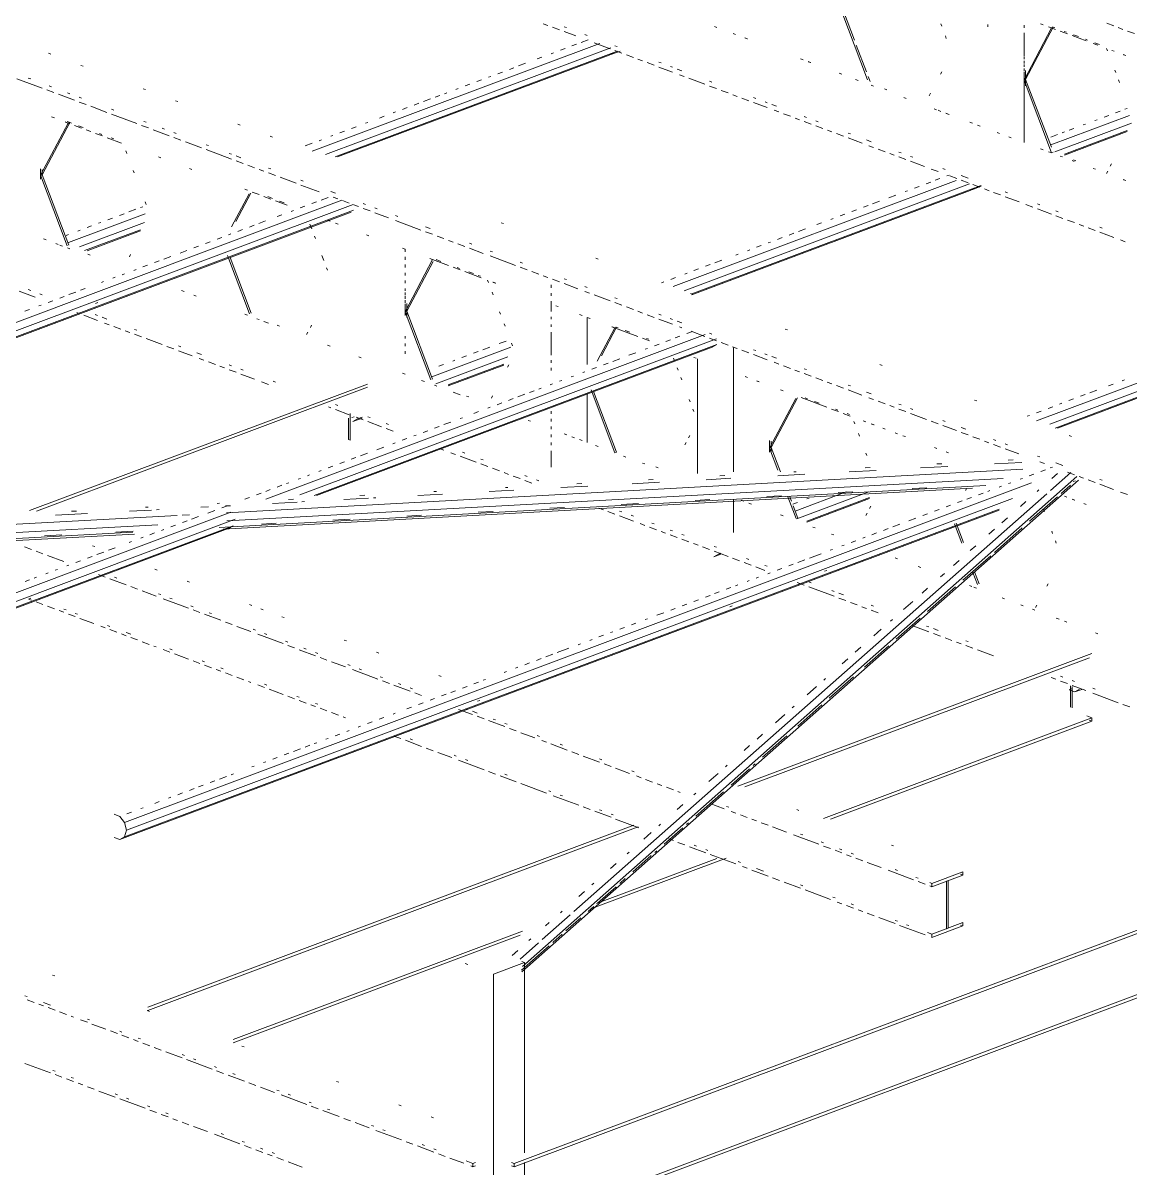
# Paper-space layout '03 3D Building and Roof' of a CAD drawing. Header units: millimetres. Extents: x 5 to 415, y 5 to 292.
# Drawn here: x 82.83 to 112.64, y 53.92 to 84.76 of the extents above; entities that cross this region are included whole.
import ezdxf

# ---------------------------------------------------------------- set-up
doc = ezdxf.new("R2010")
doc.units = ezdxf.units.MM
doc.layers.add('EXISTING', color=7, linetype='Continuous')
picture_1 = doc.add_image_def('image2.png', size_in_pixel=(1777, 905))

# ---------------------------------------------------------------- blocks, each defined once
blk = doc.blocks.new('SHEET_03')
at = {"layer": 'EXISTING', "color": 250, "lineweight": 9}
for p, q in [((96.061, 54.039), (211.603, 97.322)), ((96.061, 53.952), (211.603, 97.235)), ((96.061, 52.306), (211.603, 95.589)), ((96.061, 52.218), (211.603, 95.501)), ((105.571, 83.229), (104.88, 85.059)), ((104.925, 85.076), (105.221, 84.292)), ((96.969, 84.689), (96.844, 84.736)), ((97.279, 84.573), (97.093, 84.643)), ((97.404, 84.657), (97.466, 84.634)), ((97.715, 84.41), (97.404, 84.526)), ((101.517, 84.636), (101.455, 84.659)), ((107.546, 84.734), (107.571, 84.669)), ((108.815, 84.719), (108.815, 84.65)), ((109.787, 84.63), (109.787, 84.698)), ((109.787, 84.694), (109.787, 84.624)), ((109.787, 83.221), (110.528, 84.627)), ((110.572, 84.644), (109.831, 83.238)), ((110.305, 84.71), (110.231, 84.738)), ((110.45, 84.656), (110.639, 84.585)), ((110.572, 84.644), (110.528, 84.627)), ((110.621, 84.626), (110.558, 84.649)), ((110.765, 84.538), (110.954, 84.468)), ((110.935, 84.508), (110.872, 84.531)), ((112.202, 84.679), (112.016, 84.748)), ((112.451, 84.585), (112.326, 84.632)), ((112.762, 84.469), (112.575, 84.539)), ((90.618, 81.304), (98.366, 84.207)), ((97.866, 84.232), (98.053, 84.302)), ((97.963, 84.448), (98.026, 84.424)), ((98.647, 84.06), (98.212, 84.223)), ((102.021, 84.447), (101.958, 84.471)), ((102.269, 84.354), (102.343, 84.326)), ((102.335, 84.329), (102.272, 84.353)), ((107.67, 84.407), (107.695, 84.342)), ((109.787, 83.874), (109.787, 84.492)), ((109.787, 84.484), (109.787, 84.414)), ((109.787, 84.273), (109.787, 84.203)), ((111.08, 84.42), (111.457, 84.279)), ((111.25, 84.39), (111.124, 84.437)), ((111.501, 84.296), (111.439, 84.319)), ((111.646, 84.208), (111.772, 84.161)), ((111.816, 84.178), (111.69, 84.225)), ((83.584, 83.919), (83.522, 83.942)), ((98.663, 84.09), (90.978, 81.211)), ((91.243, 81.153), (98.74, 83.962)), ((97.053, 83.928), (97.116, 83.951)), ((97.303, 84.021), (97.428, 84.068)), ((97.616, 84.139), (97.741, 84.185)), ((98.74, 83.962), (98.615, 83.89)), ((98.66, 83.906), (98.91, 84)), ((98.66, 83.906), (98.785, 83.978)), ((98.772, 84.145), (98.834, 84.122)), ((98.958, 83.944), (98.772, 84.014)), ((98.785, 83.978), (98.847, 84.002)), ((99.269, 83.827), (99.083, 83.897)), ((105.27, 84.161), (105.542, 83.442)), ((109.787, 84.063), (109.787, 83.993)), ((112.009, 84.072), (112.034, 84.007)), ((112.149, 84.02), (112.212, 83.996)), ((112.527, 83.878), (112.453, 83.906)), ((112.464, 83.902), (112.526, 83.878)), ((84.455, 83.593), (84.393, 83.616)), ((91.305, 81.151), (98.615, 83.89)), ((96.179, 83.6), (96.366, 83.67)), ((96.679, 83.787), (96.803, 83.834)), ((99.518, 83.734), (99.393, 83.781)), ((99.829, 83.618), (99.642, 83.688)), ((99.953, 83.702), (100.015, 83.679)), ((100.264, 83.586), (100.326, 83.563)), ((103.769, 83.792), (103.839, 83.766)), ((104.034, 83.693), (103.971, 83.717)), ((103.977, 83.714), (104.047, 83.688)), ((109.787, 83.853), (109.787, 83.782)), ((109.787, 83.668), (109.787, 83.737)), ((109.787, 83.642), (109.787, 83.572)), ((95.366, 83.296), (95.429, 83.319)), ((95.616, 83.39), (95.741, 83.436)), ((95.929, 83.507), (96.054, 83.553)), ((100.326, 83.431), (99.953, 83.571)), ((100.451, 83.516), (100.575, 83.469)), ((100.637, 83.315), (100.513, 83.362)), ((104.811, 83.402), (104.88, 83.376)), ((105.591, 83.311), (105.641, 83.181)), ((107.573, 83.438), (107.54, 83.374)), ((109.787, 83.462), (109.787, 83.53)), ((109.787, 83.432), (109.787, 83.221)), ((109.787, 82.706), (109.787, 83.324)), ((109.831, 83.478), (109.831, 83.066)), ((109.831, 83.238), (109.831, 83.448)), ((112.231, 83.484), (112.256, 83.419)), ((83.35, 83.001), (82.666, 83.257)), ((82.977, 83.272), (83.04, 83.249)), ((83.537, 83.062), (83.599, 83.039)), ((86.134, 82.964), (86.071, 82.987)), ((94.492, 82.968), (94.554, 82.992)), ((94.742, 83.062), (94.867, 83.109)), ((95.054, 83.179), (95.179, 83.226)), ((101.197, 83.105), (100.761, 83.268)), ((101.321, 83.19), (101.383, 83.167)), ((101.508, 82.989), (101.321, 83.059)), ((105.25, 83.237), (105.325, 83.21)), ((105.732, 83.057), (105.669, 83.08)), ((106.028, 82.979), (106.091, 82.956)), ((109.787, 83.221), (109.831, 83.238)), ((109.787, 83.221), (109.787, 83.151)), ((110.528, 81.26), (109.787, 83.221)), ((109.787, 83.011), (109.787, 81.538)), ((109.831, 83.098), (109.831, 83.238)), ((109.831, 83.238), (110.523, 81.408)), ((112.33, 83.223), (112.355, 83.157)), ((83.661, 82.885), (83.475, 82.955)), ((84.221, 82.675), (83.786, 82.838)), ((84.034, 82.876), (84.097, 82.853)), ((84.345, 82.76), (84.407, 82.736)), ((87.004, 82.638), (86.942, 82.661)), ((93.617, 82.64), (93.804, 82.711)), ((93.929, 82.758), (94.054, 82.804)), ((94.179, 82.851), (94.242, 82.875)), ((101.818, 82.872), (101.632, 82.942)), ((102.067, 82.779), (101.943, 82.826)), ((102.378, 82.663), (102.191, 82.733)), ((102.502, 82.747), (102.565, 82.724)), ((106.613, 82.727), (106.55, 82.75)), ((107.27, 82.863), (107.237, 82.799)), ((84.532, 82.559), (84.345, 82.628)), ((85.091, 82.349), (84.656, 82.512)), ((85.216, 82.433), (85.278, 82.41)), ((92.805, 82.336), (92.867, 82.36)), ((93.055, 82.43), (93.179, 82.477)), ((93.367, 82.547), (93.492, 82.594)), ((102.875, 82.476), (102.502, 82.616)), ((102.813, 82.631), (102.875, 82.608)), ((103, 82.561), (103.124, 82.514)), ((103.186, 82.36), (103.062, 82.407)), ((107.431, 82.42), (107.368, 82.444)), ((107.472, 82.405), (107.546, 82.377)), ((109.787, 82.5), (109.787, 82.569)), ((109.787, 82.294), (109.787, 82.362)), ((112.255, 82.339), (112.38, 82.386)), ((112.505, 82.433), (112.567, 82.456)), ((83.308, 80.655), (84.049, 82.061)), ((84.094, 82.077), (83.353, 80.671)), ((83.679, 82.199), (83.605, 82.227)), ((83.972, 82.09), (84.098, 82.042)), ((84.049, 82.061), (83.975, 82.088)), ((84.019, 82.105), (84.094, 82.077)), ((84.094, 82.077), (84.049, 82.061)), ((84.142, 82.059), (84.079, 82.083)), ((85.9, 82.046), (85.216, 82.302)), ((86.086, 82.107), (86.148, 82.084)), ((92.055, 82.055), (92.117, 82.079)), ((92.43, 82.196), (92.555, 82.243)), ((103.497, 82.244), (103.311, 82.313)), ((103.746, 82.15), (103.622, 82.197)), ((103.87, 82.235), (103.932, 82.212)), ((104.057, 82.034), (103.87, 82.104)), ((104.181, 82.118), (104.243, 82.095)), ((107.745, 82.303), (107.683, 82.326)), ((107.695, 82.322), (107.769, 82.294)), ((108.329, 82.084), (108.398, 82.058)), ((109.787, 82.088), (109.787, 82.156)), ((110.505, 81.471), (112.63, 82.267)), ((112.678, 82.056), (110.616, 81.284)), ((111.693, 82.129), (111.755, 82.152)), ((111.943, 82.222), (112.068, 82.269)), ((84.224, 81.995), (84.412, 81.925)), ((84.457, 81.941), (84.331, 81.988)), ((84.538, 81.878), (84.664, 81.83)), ((84.79, 81.783), (84.978, 81.713)), ((84.96, 81.753), (84.897, 81.776)), ((86.211, 81.93), (86.024, 82)), ((86.77, 81.72), (86.335, 81.883)), ((86.584, 81.921), (86.646, 81.898)), ((86.895, 81.805), (86.957, 81.781)), ((88.683, 82.009), (88.621, 82.032)), ((91.367, 81.798), (91.492, 81.845)), ((91.68, 81.915), (91.805, 81.962)), ((104.368, 81.917), (104.181, 81.987)), ((104.616, 81.824), (104.492, 81.871)), ((104.927, 81.708), (104.741, 81.778)), ((105.052, 81.792), (105.114, 81.769)), ((108.537, 82.006), (108.607, 81.98)), ((109.129, 81.784), (109.066, 81.808)), ((109.787, 81.538), (109.787, 81.95)), ((110.505, 81.684), (110.693, 81.754)), ((110.818, 81.801), (110.88, 81.824)), ((110.88, 81.226), (112.567, 81.858)), ((110.88, 81.201), (112.567, 81.833)), ((111.005, 81.871), (111.13, 81.918)), ((111.38, 82.012), (111.443, 82.035)), ((85.104, 81.665), (85.482, 81.524)), ((85.275, 81.635), (85.212, 81.659)), ((87.081, 81.604), (86.895, 81.673)), ((87.641, 81.394), (87.205, 81.557)), ((87.765, 81.478), (87.827, 81.455)), ((89.553, 81.683), (89.491, 81.706)), ((90.43, 81.447), (90.618, 81.517)), ((90.805, 81.587), (90.868, 81.611)), ((91.118, 81.704), (91.18, 81.728)), ((105.425, 81.521), (105.052, 81.661)), ((105.549, 81.606), (105.673, 81.559)), ((105.736, 81.405), (105.611, 81.452)), ((109.444, 81.666), (109.381, 81.69)), ((85.604, 81.31), (85.629, 81.244)), ((86.549, 81.124), (86.479, 81.15)), ((88.449, 81.091), (87.765, 81.347)), ((88.387, 81.246), (88.449, 81.222)), ((88.573, 81.176), (88.698, 81.129)), ((106.047, 81.289), (105.86, 81.358)), ((106.295, 81.195), (106.171, 81.242)), ((106.42, 81.28), (106.482, 81.257)), ((106.606, 81.079), (106.42, 81.149)), ((106.73, 81.163), (106.793, 81.14)), ((110.231, 81.371), (110.305, 81.344)), ((110.513, 81.266), (110.45, 81.289)), ((110.572, 81.277), (110.528, 81.26)), ((110.828, 81.148), (110.765, 81.171)), ((83.308, 80.552), (83.308, 80.827)), ((83.353, 80.671), (83.353, 80.812)), ((87.382, 80.812), (87.313, 80.838)), ((88.76, 80.975), (88.573, 81.045)), ((89.071, 80.858), (88.884, 80.928)), ((89.32, 80.765), (89.195, 80.812)), ((89.444, 80.85), (89.506, 80.826)), ((107.104, 80.893), (106.73, 81.032)), ((107.477, 80.753), (107.29, 80.823)), ((107.601, 80.837), (107.663, 80.814)), ((111.142, 81.03), (111.08, 81.054)), ((111.124, 81.07), (111.187, 81.047)), ((111.709, 80.818), (111.646, 80.842)), ((112.144, 80.961), (112.11, 80.897)), ((83.308, 80.795), (83.308, 80.655)), ((83.308, 80.655), (83.353, 80.671)), ((83.308, 80.655), (83.308, 80.585)), ((84.024, 78.759), (83.308, 80.655)), ((83.353, 80.774), (83.353, 80.637)), ((83.353, 80.671), (84.069, 78.776)), ((85.802, 80.787), (85.827, 80.721)), ((89.63, 80.649), (89.444, 80.718)), ((90.19, 80.439), (89.755, 80.602)), ((90.314, 80.524), (90.377, 80.5)), ((100.339, 77.663), (107.962, 80.518)), ((107.399, 80.52), (107.524, 80.567)), ((107.712, 80.637), (107.774, 80.661)), ((107.974, 80.567), (107.787, 80.636)), ((108.098, 80.651), (108.285, 80.581)), ((108.285, 80.45), (108.098, 80.52)), ((112.043, 80.769), (112.009, 80.706)), ((112.453, 80.539), (112.527, 80.511)), ((112.526, 80.512), (112.464, 80.535)), ((88.882, 80.25), (88.808, 80.278)), ((89.005, 80.204), (89.193, 80.134)), ((90.812, 80.206), (90.314, 80.392)), ((91.123, 80.221), (91.247, 80.174)), ((108.322, 80.425), (100.637, 77.546)), ((100.839, 77.465), (108.462, 80.32)), ((100.839, 77.439), (108.337, 80.248)), ((106.587, 80.216), (106.65, 80.239)), ((106.837, 80.31), (106.962, 80.356)), ((107.149, 80.427), (107.274, 80.473)), ((108.462, 80.32), (108.337, 80.248)), ((108.381, 80.265), (108.631, 80.358)), ((108.381, 80.265), (108.506, 80.337)), ((108.596, 80.334), (108.409, 80.403)), ((108.506, 80.337), (108.631, 80.384)), ((108.845, 80.24), (108.72, 80.287)), ((109.155, 80.124), (108.969, 80.194)), ((109.28, 80.208), (109.342, 80.185)), ((66.813, 70.763), (91.423, 79.982)), ((86.123, 79.937), (86.148, 79.872)), ((88.451, 79.264), (88.922, 80.159)), ((88.967, 80.175), (88.563, 79.408)), ((89.319, 80.087), (89.508, 80.016)), ((89.552, 80.032), (89.427, 80.08)), ((89.634, 79.969), (89.948, 79.851)), ((89.867, 79.915), (89.741, 79.962)), ((90.613, 79.891), (90.737, 79.938)), ((90.862, 79.985), (91.049, 80.055)), ((91.309, 80.02), (91.185, 80.066)), ((91.62, 79.903), (91.434, 79.973)), ((91.993, 79.895), (92.055, 79.871)), ((105.712, 79.888), (105.9, 79.959)), ((106.15, 80.052), (106.337, 80.122)), ((109.653, 79.938), (109.28, 80.077)), ((91.72, 79.865), (67.421, 70.763)), ((67.872, 70.775), (91.734, 79.714)), ((67.934, 70.772), (91.672, 79.665)), ((84.057, 78.847), (86.119, 79.619)), ((85.432, 79.574), (85.557, 79.621)), ((85.682, 79.668), (85.869, 79.738)), ((85.994, 79.785), (86.056, 79.808)), ((89.678, 79.541), (89.803, 79.588)), ((90.052, 79.681), (90.114, 79.705)), ((90.301, 79.775), (90.426, 79.821)), ((91.869, 79.81), (91.744, 79.857)), ((92.18, 79.694), (91.993, 79.764)), ((92.304, 79.778), (92.366, 79.755)), ((92.677, 79.507), (92.304, 79.647)), ((104.838, 79.561), (104.963, 79.607)), ((105.15, 79.678), (105.275, 79.724)), ((105.462, 79.795), (105.587, 79.842)), ((110.026, 79.798), (109.839, 79.868)), ((110.15, 79.882), (110.212, 79.859)), ((110.523, 79.612), (110.15, 79.751)), ((110.648, 79.696), (110.71, 79.673)), ((86.104, 79.385), (84.355, 78.73)), ((84.557, 79.247), (84.682, 79.293)), ((84.869, 79.364), (84.932, 79.387)), ((85.119, 79.457), (85.244, 79.504)), ((88.93, 79.261), (89.055, 79.308)), ((89.18, 79.355), (89.367, 79.425)), ((90.561, 79.341), (90.61, 79.21)), ((91.104, 79.418), (91.03, 79.446)), ((91.317, 79.338), (91.247, 79.364)), ((92.864, 79.569), (92.926, 79.545)), ((93.548, 79.181), (92.864, 79.437)), ((95.771, 79.353), (95.709, 79.377)), ((104.213, 79.327), (104.338, 79.373)), ((104.588, 79.467), (104.65, 79.49)), ((110.834, 79.495), (110.648, 79.565)), ((111.145, 79.379), (110.959, 79.448)), ((111.394, 79.285), (111.269, 79.332)), ((83.995, 79.036), (84.057, 79.059)), ((84.307, 79.153), (84.369, 79.176)), ((84.494, 78.625), (85.994, 79.187)), ((84.557, 78.623), (85.994, 79.161)), ((88.058, 78.934), (88.183, 78.981)), ((88.37, 79.051), (88.432, 79.075)), ((88.619, 79.145), (88.744, 79.191)), ((90.684, 79.014), (90.709, 78.949)), ((92.15, 79.026), (92.081, 79.052)), ((92.087, 79.05), (92.15, 79.026)), ((93.672, 79.266), (93.796, 79.219)), ((93.858, 79.065), (93.672, 79.135)), ((94.169, 78.948), (93.983, 79.018)), ((103.151, 78.929), (103.276, 78.975)), ((103.463, 79.046), (103.588, 79.093)), ((103.713, 79.139), (103.9, 79.21)), ((111.705, 79.169), (111.518, 79.239)), ((111.829, 79.254), (111.891, 79.23)), ((112.202, 78.983), (111.829, 79.122)), ((83.383, 78.944), (83.457, 78.916)), ((83.783, 78.794), (83.72, 78.817)), ((83.827, 78.777), (83.901, 78.749)), ((84.098, 78.676), (84.035, 78.699)), ((87.435, 78.701), (87.56, 78.748)), ((87.747, 78.818), (87.871, 78.864)), ((93.122, 78.662), (93.053, 78.688)), ((93.122, 78.593), (93.122, 78.662)), ((93.122, 78.662), (93.122, 78.592)), ((94.418, 78.855), (94.294, 78.902)), ((94.729, 78.739), (94.542, 78.809)), ((94.853, 78.823), (94.916, 78.8)), ((95.226, 78.552), (94.853, 78.692)), ((102.588, 78.718), (102.713, 78.765)), ((102.901, 78.835), (102.963, 78.858)), ((112.513, 78.866), (112.389, 78.913)), ((84.583, 78.527), (84.645, 78.504)), ((85.732, 78.522), (85.699, 78.459)), ((86.376, 78.304), (86.501, 78.351)), ((86.625, 78.398), (86.812, 78.468)), ((87.061, 78.561), (87.248, 78.631)), ((88.931, 76.921), (88.339, 78.49)), ((88.408, 78.441), (88.976, 76.938)), ((90.882, 78.491), (90.931, 78.36)), ((93.122, 78.387), (93.122, 78.456)), ((93.122, 78.451), (93.122, 78.381)), ((93.122, 76.978), (93.863, 78.384)), ((93.786, 78.413), (94.289, 78.225)), ((93.863, 78.384), (93.789, 78.412)), ((94.082, 78.336), (93.956, 78.383)), ((95.413, 78.614), (95.475, 78.59)), ((96.097, 78.226), (95.413, 78.482)), ((98.32, 78.398), (98.258, 78.422)), ((101.464, 78.297), (101.651, 78.367)), ((102.026, 78.507), (102.088, 78.531)), ((102.338, 78.624), (102.401, 78.648)), ((85.815, 78.094), (85.878, 78.118)), ((86.064, 78.188), (86.189, 78.234)), ((91.005, 78.164), (91.03, 78.099)), ((93.122, 78.181), (93.122, 78.25)), ((93.122, 78.241), (93.122, 78.171)), ((93.874, 78.337), (93.167, 76.995)), ((94.415, 78.178), (94.603, 78.107)), ((94.585, 78.147), (94.522, 78.171)), ((94.729, 78.06), (95.17, 77.895)), ((94.962, 78.006), (94.837, 78.053)), ((96.221, 78.311), (96.283, 78.287)), ((96.408, 78.11), (96.221, 78.18)), ((96.719, 77.993), (96.532, 78.063)), ((100.901, 78.086), (101.026, 78.133)), ((101.214, 78.203), (101.339, 78.25)), ((84.943, 77.768), (85.005, 77.791)), ((85.254, 77.884), (85.317, 77.908)), ((85.504, 77.978), (85.566, 78.001)), ((93.122, 78.031), (93.122, 77.96)), ((93.122, 77.82), (93.122, 77.75)), ((95.151, 77.935), (95.088, 77.959)), ((95.344, 77.83), (95.369, 77.764)), ((95.484, 77.777), (95.547, 77.753)), ((95.566, 77.746), (95.492, 77.774)), ((96.967, 77.9), (96.843, 77.947)), ((97.278, 77.784), (97.092, 77.854)), ((97.403, 77.868), (97.465, 77.845)), ((97.776, 77.597), (97.403, 77.737)), ((100.026, 77.758), (100.089, 77.782)), ((100.276, 77.852), (100.401, 77.899)), ((100.651, 77.992), (100.714, 78.016)), ((83.164, 77.375), (82.729, 77.538)), ((82.977, 77.576), (83.04, 77.553)), ((83.288, 77.46), (83.35, 77.436)), ((84.071, 77.441), (84.258, 77.511)), ((84.382, 77.557), (84.507, 77.604)), ((87.104, 77.549), (87.174, 77.523)), ((87.495, 77.403), (87.432, 77.427)), ((93.122, 77.61), (93.122, 77.54)), ((93.122, 77.425), (93.122, 77.494)), ((95.468, 77.503), (95.492, 77.437)), ((97.057, 77.701), (97.057, 77.628)), ((97.057, 77.481), (97.057, 77.408)), ((97.962, 77.659), (98.024, 77.635)), ((98.087, 77.481), (97.962, 77.527)), ((98.646, 77.271), (98.211, 77.434)), ((100.87, 77.443), (100.808, 77.467)), ((83.261, 77.137), (83.323, 77.161)), ((83.51, 77.231), (83.635, 77.277)), ((83.821, 77.347), (83.946, 77.394)), ((84.788, 77.202), (84.851, 77.225)), ((93.122, 77.399), (93.122, 77.329)), ((93.122, 77.219), (93.122, 77.288)), ((93.122, 77.189), (93.122, 76.978)), ((93.167, 76.995), (93.167, 77.206)), ((93.167, 77.167), (93.167, 76.823)), ((97.057, 77.261), (97.057, 77.188)), ((97.057, 77.188), (97.057, 76.982)), ((97.183, 77.141), (97.246, 77.117)), ((98.771, 77.356), (98.833, 77.332)), ((98.957, 77.155), (98.771, 77.225)), ((99.268, 77.038), (99.081, 77.108)), ((82.887, 76.997), (83.012, 77.044)), ((84.345, 76.932), (84.283, 76.956)), ((84.843, 76.746), (84.47, 76.886)), ((84.781, 76.901), (84.843, 76.877)), ((84.967, 76.831), (85.091, 76.784)), ((88.808, 76.911), (88.882, 76.884)), ((93.122, 76.875), (93.122, 77.082)), ((93.122, 76.978), (93.167, 76.995)), ((93.122, 76.978), (93.122, 76.908)), ((93.813, 75.148), (93.122, 76.978)), ((93.167, 76.855), (93.167, 76.995)), ((93.167, 76.995), (93.858, 75.165)), ((95.665, 76.98), (95.69, 76.914)), ((97.057, 76.844), (97.057, 76.776)), ((97.89, 76.876), (97.821, 76.902)), ((98.029, 75.587), (98.029, 76.824)), ((98.029, 76.824), (98.029, 75.561)), ((98.103, 76.796), (98.029, 76.824)), ((99.517, 76.945), (99.392, 76.992)), ((99.828, 76.829), (99.641, 76.899)), ((99.952, 76.913), (100.014, 76.89)), ((110.122, 74.044), (117.745, 76.9)), ((85.154, 76.63), (85.029, 76.676)), ((85.464, 76.513), (85.278, 76.583)), ((85.838, 76.505), (85.9, 76.481)), ((89.193, 76.767), (89.13, 76.79)), ((89.445, 76.673), (89.319, 76.72)), ((89.678, 76.619), (89.741, 76.595)), ((90.606, 76.62), (90.572, 76.557)), ((95.789, 76.653), (95.813, 76.588)), ((97.057, 76.638), (97.057, 76.57)), ((98.298, 75.652), (98.77, 76.546)), ((98.814, 76.563), (98.41, 75.796)), ((98.693, 76.575), (99.385, 76.316)), ((98.77, 76.546), (98.696, 76.574)), ((98.814, 76.563), (98.77, 76.546)), ((98.863, 76.545), (98.8, 76.568)), ((100.325, 76.642), (99.952, 76.782)), ((100.263, 76.797), (100.325, 76.773)), ((100.449, 76.727), (100.574, 76.68)), ((100.574, 76.549), (100.512, 76.572)), ((103.419, 76.488), (103.357, 76.512)), ((118.043, 76.783), (110.483, 73.951)), ((110.622, 73.846), (118.183, 76.679)), ((110.685, 73.844), (118.058, 76.606)), ((85.713, 76.42), (85.589, 76.467)), ((86.024, 76.304), (85.838, 76.373)), ((86.584, 76.094), (86.148, 76.257)), ((89.369, 71.929), (101.206, 76.364)), ((101.503, 76.247), (90.289, 72.046)), ((90.505, 76.429), (90.471, 76.365)), ((93.122, 76.257), (93.122, 76.326)), ((95.653, 76.12), (95.84, 76.19)), ((97.057, 76.432), (97.057, 75.814)), ((99.177, 76.427), (99.052, 76.474)), ((99.51, 76.269), (99.699, 76.198)), ((99.681, 76.238), (99.618, 76.262)), ((100.147, 76.18), (100.271, 76.226)), ((100.396, 76.273), (100.521, 76.32)), ((100.708, 76.39), (100.832, 76.437)), ((101.195, 76.316), (100.822, 76.456)), ((101.32, 76.401), (101.382, 76.377)), ((101.506, 76.2), (101.32, 76.27)), ((86.895, 75.978), (86.708, 76.047)), ((87.019, 76.062), (87.081, 76.039)), ((87.392, 75.791), (87.019, 75.931)), ((87.516, 75.876), (87.641, 75.829)), ((90.677, 72.034), (101.518, 76.095)), ((90.739, 72.032), (101.393, 76.023)), ((91.03, 76.079), (91.104, 76.051)), ((93.122, 76.051), (93.122, 76.12)), ((93.122, 75.845), (93.122, 75.914)), ((93.841, 75.228), (95.965, 76.024)), ((94.965, 75.862), (95.09, 75.909)), ((95.215, 75.956), (95.403, 76.026)), ((95.986, 76.13), (96.011, 76.065)), ((99.15, 75.806), (99.337, 75.876)), ((99.586, 75.97), (99.648, 75.993)), ((99.835, 76.063), (99.96, 76.11)), ((101.518, 76.095), (101.393, 76.023)), ((101.817, 76.083), (101.631, 76.153)), ((102.066, 75.99), (101.942, 76.037)), ((101.964, 76.009), (101.964, 75.35)), ((102.377, 75.874), (102.19, 75.944)), ((102.501, 75.958), (102.563, 75.935)), ((87.703, 75.675), (87.579, 75.721)), ((88.014, 75.558), (87.827, 75.628)), ((91.872, 75.763), (91.942, 75.737)), ((95.888, 75.767), (93.951, 75.041)), ((94.278, 75.007), (95.778, 75.569)), ((94.403, 75.652), (94.465, 75.675)), ((94.653, 75.745), (94.778, 75.792)), ((97.057, 75.676), (97.057, 75.608)), ((98.465, 75.55), (98.589, 75.596)), ((98.714, 75.643), (98.901, 75.713)), ((100.35, 75.73), (100.374, 75.665)), ((100.894, 75.75), (100.957, 75.727)), ((100.992, 75.714), (100.992, 72.622)), ((100.992, 74.031), (100.992, 75.714)), ((102.874, 75.687), (102.501, 75.827)), ((102.812, 75.842), (102.874, 75.818)), ((102.999, 75.772), (103.123, 75.725)), ((103.185, 75.571), (103.061, 75.618)), ((88.262, 75.465), (88.138, 75.512)), ((88.387, 75.55), (88.449, 75.526)), ((88.573, 75.349), (88.387, 75.419)), ((88.698, 75.433), (88.76, 75.41)), ((89.071, 75.162), (88.698, 75.302)), ((93.053, 75.321), (93.122, 75.295)), ((94.028, 75.511), (94.153, 75.558)), ((94.278, 74.982), (95.778, 75.543)), ((95.916, 75.549), (95.883, 75.485)), ((97.057, 75.47), (97.057, 75.401)), ((97.904, 75.34), (97.966, 75.363)), ((98.153, 75.433), (98.278, 75.48)), ((100.449, 75.468), (100.473, 75.403)), ((101.964, 75.35), (101.964, 72.67)), ((103.496, 75.454), (103.31, 75.524)), ((103.745, 75.361), (103.62, 75.408)), ((103.869, 75.446), (103.931, 75.423)), ((104.056, 75.245), (103.869, 75.315)), ((105.968, 75.533), (105.906, 75.557)), ((83.013, 71.625), (92.11, 75.033)), ((89.444, 75.023), (89.257, 75.092)), ((89.568, 75.107), (89.63, 75.084)), ((93.567, 75.129), (93.641, 75.101)), ((93.974, 74.976), (93.911, 74.999)), ((97.032, 75.013), (97.094, 75.036)), ((97.281, 75.106), (97.343, 75.13)), ((97.592, 75.223), (97.655, 75.246)), ((100.547, 75.207), (100.572, 75.142)), ((102.278, 75.232), (102.341, 75.208)), ((102.658, 75.09), (102.589, 75.116)), ((102.593, 75.114), (102.656, 75.091)), ((104.367, 75.128), (104.18, 75.198)), ((104.615, 75.035), (104.491, 75.082)), ((104.926, 74.919), (104.74, 74.989)), ((105.05, 75.003), (105.113, 74.98)), ((112.059, 74.983), (112.184, 75.03)), ((112.434, 75.123), (112.497, 75.147)), ((83.2, 71.608), (92.11, 74.946)), ((94.603, 74.74), (94.415, 74.811)), ((94.774, 74.71), (94.837, 74.686)), ((95.479, 74.718), (95.445, 74.654)), ((96.159, 74.686), (96.346, 74.756)), ((96.471, 74.803), (96.596, 74.849)), ((96.72, 74.896), (96.782, 74.919)), ((98.029, 73.457), (98.029, 74.762)), ((98.029, 74.72), (98.029, 73.457)), ((98.77, 73.18), (98.128, 74.879)), ((98.197, 74.83), (98.814, 73.196)), ((102.936, 73.302), (103.643, 74.644)), ((103.687, 74.661), (102.98, 73.319)), ((103.306, 74.847), (103.232, 74.875)), ((103.788, 74.666), (104.48, 74.407)), ((103.958, 74.636), (103.895, 74.659)), ((105.424, 74.732), (105.05, 74.872)), ((105.548, 74.817), (105.672, 74.77)), ((105.734, 74.616), (105.61, 74.663)), ((111.31, 74.702), (111.435, 74.749)), ((111.56, 74.796), (111.747, 74.866)), ((91.123, 74.394), (91.06, 74.417)), ((91.247, 74.478), (91.309, 74.455)), ((91.62, 74.207), (91.247, 74.347)), ((95.349, 74.383), (95.412, 74.406)), ((95.599, 74.476), (95.723, 74.523)), ((95.91, 74.593), (96.035, 74.639)), ((100.769, 74.619), (100.794, 74.553)), ((100.868, 74.357), (100.893, 74.292)), ((104.273, 74.518), (104.147, 74.565)), ((104.606, 74.36), (104.795, 74.289)), ((104.776, 74.329), (104.713, 74.353)), ((106.045, 74.499), (105.859, 74.569)), ((106.294, 74.406), (106.17, 74.453)), ((106.418, 74.491), (106.481, 74.468)), ((106.605, 74.29), (106.418, 74.36)), ((106.729, 74.374), (106.791, 74.351)), ((108.518, 74.578), (108.455, 74.602)), ((110.435, 74.374), (110.56, 74.421)), ((110.747, 74.491), (110.81, 74.515)), ((110.997, 74.585), (111.122, 74.632)), ((91.595, 73.539), (91.595, 74.112)), ((91.639, 74.239), (91.639, 73.523)), ((91.687, 74.127), (91.749, 74.15)), ((91.716, 74.022), (91.966, 74.115)), ((91.716, 74.022), (91.841, 74.094)), ((91.993, 74.068), (91.807, 74.137)), ((91.841, 74.094), (91.966, 74.141)), ((92.118, 74.152), (92.18, 74.129)), ((94.602, 74.103), (94.664, 74.126)), ((94.976, 74.243), (95.1, 74.289)), ((96.432, 74.055), (96.501, 74.029)), ((97.057, 74.302), (97.057, 74.233)), ((97.057, 74.096), (97.057, 74.027)), ((100.992, 72.628), (100.992, 74.031)), ((104.92, 74.242), (105.109, 74.171)), ((105.091, 74.212), (105.028, 74.235)), ((105.528, 74.014), (105.454, 74.042)), ((107.165, 74.08), (106.729, 74.243)), ((107.475, 73.964), (107.289, 74.034)), ((107.6, 74.048), (107.662, 74.025)), ((109.873, 74.164), (109.935, 74.187)), ((110.122, 74.257), (110.247, 74.304)), ((92.491, 73.881), (92.118, 74.021)), ((92.615, 73.966), (92.677, 73.942)), ((92.801, 73.765), (92.615, 73.835)), ((93.605, 73.729), (93.73, 73.776)), ((93.916, 73.846), (94.041, 73.893)), ((94.166, 73.939), (94.353, 74.009)), ((97.057, 73.89), (97.057, 73.821)), ((105.207, 74.022), (105.232, 73.957)), ((105.675, 73.959), (105.738, 73.936)), ((105.75, 73.931), (105.676, 73.959)), ((105.99, 73.842), (106.053, 73.818)), ((106.385, 73.694), (106.315, 73.72)), ((107.973, 73.777), (107.6, 73.917)), ((108.097, 73.862), (108.222, 73.815)), ((108.284, 73.661), (108.097, 73.731)), ((91.639, 73.523), (91.595, 73.539)), ((92.795, 73.426), (92.857, 73.449)), ((93.044, 73.519), (93.169, 73.566)), ((93.356, 73.636), (93.418, 73.659)), ((97.057, 73.675), (97.057, 73.601)), ((97.057, 73.455), (97.057, 73.382)), ((97.404, 73.691), (97.474, 73.665)), ((97.612, 73.613), (97.682, 73.587)), ((97.821, 73.535), (97.89, 73.509)), ((100.689, 73.455), (100.655, 73.391)), ((100.79, 73.647), (100.756, 73.583)), ((102.936, 73.513), (102.936, 73.302)), ((102.936, 73.199), (102.936, 73.474)), ((102.98, 73.491), (102.98, 73.216)), ((102.98, 73.319), (102.98, 73.459)), ((105.331, 73.696), (105.355, 73.63)), ((106.593, 73.616), (106.523, 73.642)), ((108.595, 73.544), (108.408, 73.614)), ((108.843, 73.451), (108.719, 73.498)), ((108.968, 73.536), (109.03, 73.513)), ((109.279, 73.419), (109.341, 73.396)), ((111.067, 73.623), (111.005, 73.647)), ((91.923, 73.099), (92.11, 73.169)), ((92.359, 73.262), (92.546, 73.332)), ((94.169, 73.252), (94.045, 73.299)), ((94.48, 73.136), (94.356, 73.182)), ((94.667, 73.197), (94.729, 73.174)), ((97.057, 73.235), (97.057, 72.795)), ((98.251, 73.374), (98.325, 73.346)), ((98.814, 73.196), (98.77, 73.18)), ((102.936, 73.302), (102.98, 73.319)), ((102.936, 73.302), (102.936, 73.232)), ((103.158, 72.714), (102.936, 73.302)), ((102.98, 73.249), (102.98, 73.319)), ((102.98, 73.319), (103.227, 72.665)), ((105.528, 73.173), (105.553, 73.107)), ((107.374, 73.323), (107.437, 73.3)), ((107.688, 73.205), (107.751, 73.182)), ((109.154, 73.335), (108.968, 73.405)), ((109.652, 73.149), (109.279, 73.288)), ((91.05, 72.772), (91.175, 72.819)), ((91.362, 72.889), (91.487, 72.936)), ((91.673, 73.006), (91.798, 73.052)), ((95.04, 72.926), (94.605, 73.089)), ((95.164, 73.011), (95.226, 72.987)), ((95.351, 72.81), (95.164, 72.88)), ((99.07, 73.067), (99.007, 73.091)), ((99.573, 72.879), (99.51, 72.902)), ((99.869, 72.801), (99.932, 72.777)), ((107.004, 72.772), (107.734, 72.812)), ((107.437, 72.879), (107.57, 72.886)), ((108.995, 72.881), (109.725, 72.921)), ((109.362, 72.984), (109.495, 72.991)), ((110.149, 73.093), (110.211, 73.07)), ((110.336, 72.892), (110.211, 72.939)), ((110.491, 72.772), (110.553, 72.795)), ((110.646, 72.907), (110.833, 72.837)), ((88.314, 71.564), (109.751, 72.736)), ((109.23, 72.49), (88.324, 71.347)), ((90.24, 72.469), (90.303, 72.492)), ((90.49, 72.562), (90.552, 72.586)), ((90.801, 72.679), (90.864, 72.702)), ((95.662, 72.693), (95.475, 72.763)), ((95.91, 72.6), (95.786, 72.647)), ((96.221, 72.484), (96.035, 72.554)), ((111.212, 72.538), (96.28, 59.342)), ((96.346, 72.568), (96.408, 72.545)), ((101.23, 72.456), (101.894, 72.493)), ((101.597, 72.559), (101.73, 72.567)), ((103.155, 72.562), (103.885, 72.602)), ((103.588, 72.668), (103.654, 72.672)), ((105.08, 72.667), (105.81, 72.707)), ((105.513, 72.773), (105.645, 72.781)), ((109.681, 72.468), (109.743, 72.492)), ((109.93, 72.562), (110.055, 72.608)), ((110.242, 72.678), (110.366, 72.725)), ((110.501, 72.167), (111.05, 72.652)), ((110.538, 72.488), (110.688, 72.621)), ((111.144, 72.59), (110.957, 72.659)), ((111.393, 72.496), (111.268, 72.543)), ((85.57, 63.223), (109.993, 72.372)), ((88.115, 71.168), (108.755, 72.297)), ((88.222, 71.122), (108.398, 72.225)), ((89.368, 72.142), (89.493, 72.189)), ((89.68, 72.259), (89.804, 72.305)), ((89.929, 72.352), (89.991, 72.375)), ((95.39, 72.137), (96.054, 72.174)), ((95.823, 72.244), (95.889, 72.247)), ((96.268, 59.203), (111.25, 72.444)), ((96.532, 72.367), (96.346, 72.437)), ((96.656, 72.452), (96.719, 72.428)), ((97.314, 72.242), (98.045, 72.282)), ((97.748, 72.349), (97.88, 72.356)), ((99.239, 72.348), (99.969, 72.388)), ((99.672, 72.454), (99.805, 72.461)), ((106.774, 72.219), (107.172, 72.241)), ((108.213, 72.167), (108.247, 72.231)), ((109.12, 72.258), (109.183, 72.281)), ((109.37, 72.351), (109.432, 72.375)), ((110.139, 72.135), (110.189, 72.179)), ((110.788, 72.086), (111.038, 72.306)), ((111.114, 72.407), (111.177, 72.43)), ((111.704, 72.38), (111.517, 72.45)), ((111.828, 72.464), (111.89, 72.441)), ((112.201, 72.194), (111.828, 72.333)), ((109.48, 71.952), (85.617, 63.013)), ((88.807, 71.932), (88.932, 71.979)), ((89.119, 72.049), (89.244, 72.095)), ((89.982, 71.924), (90.115, 71.932)), ((90.346, 71.862), (90.412, 71.865)), ((91.474, 71.923), (92.138, 71.959)), ((91.907, 72.03), (92.04, 72.037)), ((92.271, 71.967), (92.337, 71.97)), ((93.465, 72.032), (94.129, 72.068)), ((93.898, 72.138), (93.965, 72.142)), ((97.666, 60.824), (110.401, 72.079)), ((100.933, 71.9), (101.331, 71.921)), ((101.964, 71.91), (101.964, 71.03)), ((102.172, 71.905), (102.242, 71.879)), ((102.858, 72.005), (103.256, 72.026)), ((103.652, 71.407), (103.43, 71.995)), ((103.474, 72.012), (103.523, 71.881)), ((103.624, 71.61), (104.999, 72.125)), ((105.609, 72.125), (103.672, 71.4)), ((103.937, 71.342), (105.624, 71.974)), ((103.937, 71.94), (103.999, 71.963)), ((103.937, 71.316), (105.624, 71.948)), ((104.782, 72.11), (105.181, 72.132)), ((107.999, 71.838), (108.123, 71.885)), ((108.248, 71.931), (108.373, 71.978)), ((108.56, 72.048), (108.684, 72.095)), ((108.809, 72.141), (108.871, 72.165)), ((109.689, 71.738), (109.839, 71.87)), ((109.939, 71.335), (110.688, 71.997)), ((110.944, 71.986), (110.875, 72.012)), ((111.153, 71.908), (111.083, 71.934)), ((111.086, 71.933), (111.148, 71.909)), ((112.574, 72.054), (112.387, 72.124)), ((75.849, 66.865), (88.434, 71.579)), ((84.142, 71.605), (84.275, 71.612)), ((85.445, 62.766), (109.12, 71.635)), ((85.57, 62.838), (109.121, 71.66)), ((85.7, 71.608), (86.297, 71.64)), ((86.133, 71.714), (86.2, 71.718)), ((86.43, 71.647), (86.497, 71.651)), ((87.625, 71.713), (87.824, 71.724)), ((87.811, 71.559), (87.998, 71.629)), ((88.058, 71.819), (88.124, 71.823)), ((88.184, 71.699), (88.309, 71.745)), ((88.288, 71.749), (88.421, 71.756)), ((89.549, 71.818), (90.213, 71.854)), ((95.093, 71.58), (95.491, 71.602)), ((97.017, 71.685), (97.416, 71.707)), ((98.46, 71.645), (98.335, 71.692)), ((98.771, 71.529), (98.584, 71.599)), ((98.895, 71.613), (98.957, 71.59)), ((98.942, 71.791), (99.407, 71.816)), ((102.38, 71.827), (102.45, 71.801)), ((103.562, 71.8), (103.687, 71.846)), ((103.573, 71.75), (103.696, 71.423)), ((105.663, 71.745), (105.629, 71.681)), ((107.376, 71.605), (107.5, 71.651)), ((107.687, 71.721), (107.812, 71.768)), ((110.312, 71.661), (110.336, 71.596)), ((111.4, 71.815), (111.463, 71.791)), ((66.014, 70.345), (86.987, 71.492)), ((88.544, 71.392), (75.896, 66.654)), ((83.709, 71.499), (84.572, 71.546)), ((87.119, 71.499), (87.318, 71.51)), ((87.125, 71.302), (87.25, 71.349)), ((87.374, 71.395), (87.561, 71.465)), ((89.252, 71.261), (89.651, 71.283)), ((91.177, 71.366), (91.642, 71.392)), ((93.168, 71.475), (93.566, 71.497)), ((99.268, 71.342), (98.895, 71.482)), ((99.206, 71.497), (99.268, 71.473)), ((99.579, 71.226), (99.454, 71.272)), ((99.765, 71.287), (99.828, 71.264)), ((103.232, 71.508), (103.306, 71.48)), ((105.562, 71.553), (105.528, 71.489)), ((106.254, 71.185), (106.441, 71.255)), ((106.69, 71.348), (106.877, 71.418)), ((107.064, 71.488), (107.189, 71.535)), ((108.114, 70.745), (107.917, 71.268)), ((107.961, 71.285), (108.159, 70.762)), ((109.19, 71.297), (109.34, 71.429)), ((66.014, 69.96), (85.792, 71.041)), ((86.465, 71.245), (66.024, 70.128)), ((66.254, 69.921), (85.833, 70.991)), ((75.724, 66.407), (88.434, 71.168)), ((75.849, 66.479), (88.496, 71.217)), ((83.412, 70.942), (83.877, 70.967)), ((85.337, 71.047), (85.801, 71.072)), ((86.253, 70.975), (86.378, 71.022)), ((86.565, 71.092), (86.627, 71.115)), ((86.814, 71.185), (86.938, 71.232)), ((99.89, 71.109), (99.703, 71.179)), ((100.138, 71.016), (100.014, 71.063)), ((100.263, 71.101), (100.325, 71.078)), ((100.449, 70.9), (100.263, 70.97)), ((100.574, 70.984), (100.636, 70.961)), ((104.166, 71.158), (104.103, 71.182)), ((104.669, 70.97), (104.606, 70.993)), ((105.694, 70.974), (105.818, 71.021)), ((106.005, 71.091), (106.13, 71.138)), ((108.84, 70.988), (108.99, 71.12)), ((108.99, 70.497), (109.739, 71.159)), ((110.534, 71.073), (110.558, 71.008)), ((83.06, 70.579), (82.874, 70.649)), ((84.764, 70.653), (84.702, 70.676)), ((85.692, 70.765), (85.755, 70.788)), ((86.004, 70.882), (86.066, 70.905)), ((100.76, 70.783), (100.574, 70.853)), ((101.009, 70.69), (100.885, 70.737)), ((101.32, 70.574), (101.133, 70.644)), ((101.444, 70.658), (101.506, 70.635)), ((104.884, 70.671), (104.946, 70.694)), ((105.133, 70.764), (105.257, 70.811)), ((105.444, 70.881), (105.507, 70.904)), ((108.341, 70.546), (108.491, 70.679)), ((110.633, 70.812), (110.657, 70.746)), ((83.371, 70.463), (83.185, 70.533)), ((83.931, 70.253), (83.495, 70.416)), ((84.571, 70.345), (84.695, 70.392)), ((84.82, 70.438), (85.007, 70.508)), ((85.132, 70.555), (85.318, 70.625)), ((101.437, 70.38), (101.562, 70.452)), ((101.437, 70.38), (101.625, 70.45)), ((101.817, 70.387), (101.444, 70.527)), ((101.562, 70.452), (101.625, 70.476)), ((102.128, 70.271), (101.942, 70.341)), ((102.315, 70.332), (102.377, 70.309)), ((104.011, 70.344), (104.323, 70.461)), ((104.572, 70.554), (104.634, 70.578)), ((106.315, 70.353), (106.385, 70.327)), ((108.141, 69.746), (108.89, 70.408)), ((83.699, 70.018), (83.761, 70.041)), ((84.01, 70.135), (84.072, 70.158)), ((84.259, 70.228), (84.384, 70.275)), ((86.443, 70.024), (86.381, 70.047)), ((102.439, 70.154), (102.252, 70.224)), ((102.812, 70.015), (102.563, 70.108)), ((102.812, 70.146), (102.874, 70.123)), ((103.139, 70.018), (103.264, 70.064)), ((103.451, 70.134), (103.575, 70.181)), ((103.7, 70.228), (103.887, 70.298)), ((106.94, 70.119), (107.01, 70.093)), ((107.891, 70.149), (108.041, 70.282)), ((82.889, 69.715), (83.013, 69.761)), ((83.138, 69.808), (83.2, 69.831)), ((83.449, 69.925), (83.512, 69.948)), ((85.05, 69.834), (84.863, 69.904)), ((85.609, 69.624), (85.174, 69.788)), ((85.299, 69.828), (85.361, 69.805)), ((87.313, 69.698), (87.251, 69.721)), ((102.329, 69.714), (102.391, 69.737)), ((102.578, 69.807), (102.641, 69.831)), ((102.89, 69.924), (102.952, 69.948)), ((104.418, 69.989), (104.48, 70.012)), ((107.542, 69.84), (107.642, 69.929)), ((108.534, 69.634), (108.411, 69.961)), ((108.455, 69.977), (108.578, 69.651)), ((85.92, 69.508), (85.734, 69.578)), ((86.418, 69.322), (86.045, 69.461)), ((101.457, 69.387), (101.582, 69.434)), ((101.768, 69.504), (101.893, 69.551)), ((102.018, 69.597), (102.08, 69.621)), ((103.869, 69.619), (103.683, 69.689)), ((103.993, 69.703), (104.056, 69.68)), ((104.677, 69.316), (103.993, 69.572)), ((104.615, 69.47), (104.677, 69.447)), ((104.802, 69.4), (104.926, 69.354)), ((107.042, 69.399), (107.192, 69.531)), ((107.192, 68.908), (107.941, 69.57)), ((108.38, 69.579), (108.318, 69.603)), ((108.435, 69.559), (108.509, 69.531)), ((110.435, 69.651), (110.401, 69.587)), ((82.983, 69.243), (83.046, 69.266)), ((83.06, 69.21), (82.998, 69.233)), ((83.371, 69.094), (83.185, 69.163)), ((86.48, 69.386), (86.542, 69.362)), ((87.288, 68.996), (86.604, 69.252)), ((86.791, 69.269), (86.853, 69.246)), ((88.992, 69.069), (88.93, 69.092)), ((100.585, 69.061), (100.709, 69.107)), ((100.896, 69.177), (101.021, 69.224)), ((101.208, 69.294), (101.332, 69.341)), ((104.988, 69.199), (104.802, 69.269)), ((105.299, 69.083), (105.113, 69.153)), ((106.543, 68.958), (106.793, 69.178)), ((109.261, 69.249), (109.198, 69.273)), ((83.682, 68.977), (83.495, 69.047)), ((83.931, 68.884), (83.806, 68.931)), ((83.931, 68.971), (83.993, 68.948)), ((84.242, 68.768), (84.055, 68.837)), ((84.242, 68.855), (84.304, 68.832)), ((87.35, 69.06), (87.413, 69.036)), ((87.599, 68.879), (87.413, 68.949)), ((88.159, 68.669), (87.723, 68.833)), ((87.848, 68.873), (87.91, 68.85)), ((89.303, 68.953), (89.241, 68.976)), ((99.899, 68.804), (100.086, 68.874)), ((100.273, 68.944), (100.398, 68.991)), ((101.863, 69.032), (101.925, 69.055)), ((105.548, 68.99), (105.424, 69.036)), ((105.672, 69.074), (105.734, 69.051)), ((105.859, 68.873), (105.672, 68.943)), ((109.764, 69.061), (109.702, 69.084)), ((110.079, 68.943), (110.016, 68.967)), ((110.132, 69.076), (110.098, 69.012)), ((84.739, 68.581), (84.366, 68.721)), ((85.05, 68.465), (84.925, 68.511)), ((85.112, 68.529), (85.174, 68.506)), ((88.47, 68.553), (88.283, 68.623)), ((88.967, 68.367), (88.594, 68.506)), ((89.862, 68.743), (89.8, 68.766)), ((98.902, 68.43), (99.027, 68.477)), ((99.214, 68.547), (99.339, 68.594)), ((99.588, 68.687), (99.65, 68.711)), ((106.193, 68.649), (106.243, 68.693)), ((106.343, 68.158), (106.992, 68.731)), ((107.227, 68.361), (106.791, 68.524)), ((107.165, 68.515), (107.227, 68.492)), ((110.657, 68.726), (110.731, 68.699)), ((110.875, 68.645), (110.944, 68.619)), ((85.361, 68.348), (85.174, 68.418)), ((85.609, 68.255), (85.485, 68.302)), ((85.609, 68.343), (85.734, 68.296)), ((85.92, 68.139), (85.734, 68.209)), ((89.029, 68.431), (89.091, 68.408)), ((89.838, 68.041), (89.154, 68.297)), ((89.34, 68.314), (89.402, 68.291)), ((98.342, 68.22), (98.466, 68.267)), ((98.653, 68.337), (98.716, 68.36)), ((105.744, 68.251), (105.944, 68.428)), ((107.351, 68.445), (107.475, 68.399)), ((107.538, 68.245), (107.351, 68.314)), ((107.848, 68.128), (107.662, 68.198)), ((111.708, 68.333), (111.777, 68.307)), ((111.777, 68.307), (111.715, 68.33)), ((86.231, 68.022), (86.045, 68.092)), ((86.418, 67.952), (86.356, 67.976)), ((86.791, 67.813), (86.604, 67.882)), ((86.791, 67.9), (86.853, 67.877)), ((89.9, 68.105), (89.962, 68.081)), ((90.148, 67.924), (89.962, 67.994)), ((90.708, 67.715), (90.273, 67.878)), ((90.397, 67.918), (90.459, 67.895)), ((91.541, 68.114), (91.479, 68.137)), ((97.22, 67.8), (97.532, 67.917)), ((97.781, 68.01), (97.843, 68.034)), ((98.092, 68.127), (98.155, 68.15)), ((105.244, 67.81), (105.394, 67.943)), ((105.494, 67.407), (106.143, 67.981)), ((108.097, 68.035), (107.973, 68.081)), ((108.222, 68.119), (108.284, 68.096)), ((108.408, 67.918), (108.222, 67.988)), ((108.968, 67.709), (108.532, 67.872)), ((87.288, 67.626), (86.915, 67.766)), ((87.599, 67.51), (87.413, 67.58)), ((87.661, 67.574), (87.723, 67.551)), ((90.708, 67.802), (90.77, 67.779)), ((91.019, 67.598), (90.832, 67.668)), ((91.516, 67.412), (91.143, 67.551)), ((92.412, 67.788), (92.35, 67.811)), ((96.659, 67.59), (96.784, 67.637)), ((96.909, 67.684), (97.096, 67.754)), ((102.081, 64.202), (111.615, 67.773)), ((102.268, 64.185), (111.552, 67.663)), ((104.895, 67.501), (105.045, 67.634)), ((87.91, 67.393), (87.723, 67.463)), ((88.159, 67.3), (88.034, 67.347)), ((88.159, 67.388), (88.221, 67.364)), ((88.47, 67.184), (88.283, 67.254)), ((91.579, 67.476), (91.641, 67.453)), ((92.387, 67.086), (91.703, 67.342)), ((91.889, 67.359), (91.952, 67.336)), ((95.787, 67.263), (95.85, 67.287)), ((96.099, 67.38), (96.161, 67.403)), ((96.348, 67.474), (96.473, 67.52)), ((88.781, 67.067), (88.594, 67.137)), ((88.967, 66.997), (88.905, 67.021)), ((89.34, 66.945), (89.402, 66.922)), ((92.449, 67.15), (92.511, 67.126)), ((92.698, 66.969), (92.511, 67.039)), ((92.946, 66.963), (93.009, 66.94)), ((94.091, 67.159), (94.028, 67.182)), ((94.977, 66.96), (95.102, 67.007)), ((95.226, 67.053), (95.289, 67.077)), ((104.395, 67.06), (104.445, 67.104)), ((104.545, 66.569), (105.194, 67.143)), ((110.646, 67.08), (110.522, 67.126)), ((110.771, 67.164), (110.833, 67.141)), ((110.957, 66.963), (110.771, 67.033)), ((111.082, 67.048), (111.144, 67.025)), ((89.34, 66.858), (89.154, 66.927)), ((89.838, 66.671), (89.464, 66.811)), ((90.148, 66.555), (89.962, 66.625)), ((93.257, 66.76), (92.822, 66.923)), ((93.257, 66.847), (93.319, 66.824)), ((93.568, 66.643), (93.382, 66.713)), ((94.105, 66.633), (94.23, 66.68)), ((94.354, 66.727), (94.479, 66.773)), ((94.666, 66.843), (94.79, 66.89)), ((103.946, 66.663), (104.196, 66.883)), ((111.004, 66.797), (111.067, 66.82)), ((111.004, 66.797), (111.159, 66.739)), ((111.037, 66.328), (111.037, 66.9)), ((111.081, 66.884), (111.081, 66.311)), ((111.455, 66.777), (111.082, 66.917)), ((111.159, 66.739), (111.284, 66.811)), ((111.159, 66.739), (111.346, 66.809)), ((111.641, 66.838), (111.704, 66.815)), ((112.325, 66.451), (111.641, 66.707)), ((90.211, 66.619), (90.273, 66.596)), ((90.459, 66.438), (90.273, 66.508)), ((90.708, 66.345), (90.584, 66.392)), ((90.708, 66.433), (90.77, 66.409)), ((93.17, 66.283), (93.295, 66.33)), ((93.482, 66.4), (93.607, 66.447)), ((93.793, 66.517), (93.918, 66.563)), ((95.072, 66.488), (95.134, 66.511)), ((103.546, 66.31), (103.596, 66.354)), ((103.696, 65.819), (104.345, 66.392)), ((112.636, 66.335), (112.45, 66.404)), ((91.019, 66.229), (90.832, 66.299)), ((91.33, 66.112), (91.143, 66.182)), ((91.516, 66.042), (91.454, 66.066)), ((92.423, 66.003), (92.547, 66.05)), ((92.797, 66.143), (92.859, 66.166)), ((94.936, 66.131), (94.563, 66.27)), ((94.75, 66.288), (94.812, 66.265)), ((94.936, 66.218), (95.06, 66.171)), ((95.247, 66.014), (95.06, 66.084)), ((95.496, 66.008), (95.558, 65.985)), ((103.097, 65.912), (103.347, 66.133)), ((104.387, 63.332), (111.615, 66.04)), ((111.476, 66.092), (111.615, 66.04)), ((111.615, 66.04), (111.615, 65.952)), ((91.551, 65.676), (91.613, 65.7)), ((91.862, 65.793), (91.924, 65.816)), ((92.111, 65.886), (92.236, 65.933)), ((95.807, 65.805), (95.371, 65.968)), ((95.807, 65.892), (95.869, 65.869)), ((96.117, 65.688), (95.931, 65.758)), ((104.573, 63.315), (111.615, 65.952)), ((111.615, 65.952), (111.545, 65.978)), ((90.99, 65.466), (91.052, 65.49)), ((91.239, 65.56), (91.364, 65.606)), ((93.009, 65.483), (92.822, 65.553)), ((93.568, 65.274), (93.133, 65.437)), ((93.257, 65.478), (93.319, 65.454)), ((96.615, 65.502), (96.242, 65.641)), ((96.677, 65.566), (96.739, 65.543)), ((96.926, 65.385), (96.801, 65.432)), ((102.598, 65.471), (102.747, 65.603)), ((102.747, 64.98), (103.397, 65.554)), ((89.868, 65.046), (89.993, 65.093)), ((90.118, 65.14), (90.304, 65.21)), ((90.429, 65.256), (90.554, 65.303)), ((90.678, 65.35), (90.741, 65.373)), ((93.879, 65.157), (93.693, 65.227)), ((94.377, 64.971), (94.003, 65.111)), ((97.485, 65.176), (97.05, 65.339)), ((97.299, 65.333), (97.361, 65.31)), ((97.796, 65.059), (97.61, 65.129)), ((102.248, 65.162), (102.398, 65.294)), ((89.308, 64.836), (89.37, 64.859)), ((89.557, 64.929), (89.681, 64.976)), ((94.439, 65.035), (94.501, 65.012)), ((95.247, 64.645), (94.563, 64.901)), ((94.75, 64.919), (94.812, 64.895)), ((98.356, 64.85), (97.921, 65.013)), ((98.356, 64.937), (98.418, 64.914)), ((98.667, 64.733), (98.48, 64.803)), ((102.498, 64.759), (102.548, 64.803)), ((88.124, 64.393), (88.311, 64.463)), ((88.435, 64.509), (88.498, 64.533)), ((88.996, 64.719), (89.058, 64.743)), ((95.558, 64.528), (95.371, 64.598)), ((96.117, 64.319), (95.682, 64.482)), ((95.807, 64.523), (95.869, 64.499)), ((99.164, 64.547), (98.791, 64.687)), ((99.226, 64.611), (99.289, 64.588)), ((99.475, 64.43), (99.351, 64.477)), ((101.299, 64.324), (101.549, 64.544)), ((101.749, 64.721), (101.798, 64.765)), ((101.898, 64.23), (102.398, 64.671)), ((87.563, 64.183), (87.688, 64.229)), ((87.875, 64.299), (87.999, 64.346)), ((96.926, 64.016), (96.242, 64.272)), ((99.786, 64.314), (99.599, 64.384)), ((100.035, 64.221), (99.91, 64.267)), ((100.346, 64.104), (100.159, 64.174)), ((86.753, 63.879), (86.815, 63.903)), ((87.002, 63.973), (87.127, 64.019)), ((87.314, 64.089), (87.438, 64.136)), ((96.988, 64.08), (97.05, 64.057)), ((97.796, 63.69), (97.112, 63.946)), ((97.299, 63.964), (97.361, 63.94)), ((100.532, 64.034), (100.47, 64.058)), ((100.9, 63.97), (100.949, 64.015)), ((100.949, 63.391), (101.699, 64.053)), ((86.005, 63.599), (86.068, 63.622)), ((86.379, 63.739), (86.504, 63.786)), ((98.107, 63.573), (97.921, 63.643)), ((98.356, 63.568), (98.418, 63.544)), ((100.45, 63.573), (100.6, 63.706)), ((101.713, 63.592), (101.34, 63.732)), ((101.776, 63.656), (101.838, 63.633)), ((103.728, 63.549), (103.666, 63.572)), ((85.445, 63.389), (85.29, 63.447)), ((85.57, 63.223), (85.445, 63.389)), ((85.632, 63.459), (85.756, 63.506)), ((98.667, 63.364), (98.232, 63.527)), ((98.667, 63.451), (98.729, 63.428)), ((99.413, 63.084), (98.791, 63.317)), ((102.024, 63.475), (101.9, 63.522)), ((102.335, 63.359), (102.149, 63.429)), ((102.584, 63.266), (102.46, 63.312)), ((85.617, 63.013), (85.57, 63.223)), ((85.57, 62.838), (85.617, 63.013)), ((86.192, 58.25), (99.277, 63.152)), ((86.192, 58.162), (99.402, 63.111)), ((99.551, 62.779), (99.751, 62.955)), ((99.951, 63.132), (100.001, 63.176)), ((100.1, 62.641), (100.6, 63.082)), ((100.7, 63.17), (100.75, 63.215)), ((102.895, 63.149), (102.708, 63.219)), ((103.392, 62.963), (103.019, 63.103)), ((85.29, 62.823), (85.445, 62.766)), ((85.445, 62.766), (85.57, 62.838)), ((100.346, 62.735), (100.221, 62.781)), ((100.656, 62.618), (100.47, 62.688)), ((100.905, 62.613), (100.967, 62.589)), ((104.263, 62.637), (103.579, 62.893)), ((103.765, 62.911), (103.828, 62.887)), ((104.325, 62.701), (104.387, 62.678)), ((106.277, 62.594), (106.215, 62.617)), ((99.102, 62.382), (99.152, 62.426)), ((99.251, 61.891), (99.751, 62.332)), ((99.851, 62.42), (99.901, 62.464)), ((101.216, 62.409), (100.781, 62.572)), ((101.216, 62.496), (101.278, 62.473)), ((102.024, 62.106), (101.34, 62.362)), ((104.574, 62.52), (104.387, 62.59)), ((104.885, 62.404), (104.698, 62.474)), ((104.822, 62.515), (104.885, 62.491)), ((105.133, 62.311), (105.009, 62.357)), ((105.133, 62.398), (105.195, 62.375)), ((98.093, 60.887), (101.769, 62.264)), ((98.28, 61.045), (101.52, 62.258)), ((98.652, 61.984), (98.802, 62.117)), ((102.087, 62.17), (102.149, 62.147)), ((102.335, 61.99), (102.211, 62.036)), ((105.444, 62.194), (105.258, 62.264)), ((105.942, 62.008), (105.568, 62.148)), ((98.902, 61.582), (99.052, 61.714)), ((102.895, 61.78), (102.46, 61.943)), ((102.584, 61.984), (102.771, 61.914)), ((103.206, 61.663), (103.019, 61.733)), ((106.812, 61.682), (106.128, 61.938)), ((106.315, 61.956), (106.377, 61.932)), ((106.874, 61.746), (106.936, 61.723)), ((108.143, 61.895), (107.309, 61.583)), ((107.309, 61.495), (108.143, 61.808)), ((108.143, 61.808), (108.081, 61.831)), ((108.143, 61.808), (108.143, 61.895)), ((98.153, 61.543), (98.203, 61.587)), ((98.303, 61.052), (98.802, 61.493)), ((103.765, 61.454), (103.33, 61.617)), ((103.765, 61.541), (103.828, 61.518)), ((104.574, 61.151), (103.89, 61.407)), ((107.123, 61.565), (106.936, 61.635)), ((107.247, 61.606), (107.309, 61.583)), ((107.309, 61.495), (107.247, 61.519)), ((107.309, 61.583), (107.309, 61.495)), ((107.748, 61.66), (107.704, 61.643)), ((107.704, 61.643), (107.704, 60.361)), ((107.748, 60.378), (107.748, 61.66)), ((97.803, 61.234), (97.953, 61.367)), ((104.636, 61.215), (104.698, 61.192)), ((104.885, 61.035), (104.76, 61.081)), ((97.304, 60.793), (97.354, 60.837)), ((98.053, 60.831), (98.203, 60.964)), ((105.195, 60.918), (105.009, 60.988)), ((105.133, 61.029), (105.195, 61.005)), ((105.444, 60.825), (105.32, 60.871)), ((105.755, 60.708), (105.568, 60.778)), ((96.817, 60.074), (97.566, 60.736)), ((96.904, 60.44), (97.004, 60.528)), ((97.454, 60.302), (97.853, 60.655)), ((106.315, 60.499), (105.879, 60.662)), ((106.315, 60.586), (106.377, 60.563)), ((106.626, 60.47), (106.688, 60.446)), ((108.143, 60.526), (107.309, 60.214)), ((108.143, 60.438), (108.081, 60.462)), ((108.143, 60.438), (108.143, 60.526)), ((88.497, 57.38), (96.286, 60.298)), ((88.497, 57.293), (96.224, 60.187)), ((97.104, 59.993), (97.354, 60.213)), ((107.123, 60.196), (106.439, 60.452)), ((107.185, 60.26), (107.309, 60.214)), ((107.309, 60.126), (108.143, 60.438)), ((107.309, 60.214), (107.309, 60.126)), ((107.704, 60.361), (107.748, 60.378)), ((96.218, 59.545), (96.717, 59.986)), ((96.255, 59.243), (97.004, 59.905)), ((96.455, 60.043), (96.505, 60.087)), ((96.005, 59.645), (96.155, 59.778)), ((94.741, 59.429), (94.811, 59.403)), ((95.505, 59.143), (96.338, 59.455)), ((96.338, 59.455), (96.269, 59.481)), ((96.338, 54.329), (96.338, 59.455)), ((83.687, 59.091), (83.625, 59.114)), ((95.505, 59.143), (95.505, 34.378)), ((82.887, 58.558), (82.949, 58.535)), ((83.136, 58.377), (82.949, 58.447)), ((83.385, 58.284), (83.26, 58.331)), ((83.385, 58.372), (83.571, 58.302)), ((83.696, 58.168), (83.509, 58.238)), ((84.006, 58.051), (83.82, 58.121)), ((84.193, 57.981), (84.131, 58.005)), ((86.237, 58.136), (86.174, 58.159)), ((84.566, 57.842), (84.38, 57.912)), ((84.566, 57.929), (84.628, 57.906)), ((85.063, 57.655), (84.69, 57.795)), ((85.374, 57.539), (85.188, 57.609)), ((85.437, 57.603), (85.499, 57.58)), ((85.685, 57.422), (85.499, 57.492)), ((85.934, 57.329), (85.81, 57.376)), ((85.934, 57.417), (85.996, 57.393)), ((86.245, 57.213), (86.058, 57.283)), ((86.556, 57.096), (86.369, 57.166)), ((88.786, 57.181), (88.724, 57.204)), ((87.115, 56.887), (86.68, 57.05)), ((87.115, 56.974), (87.178, 56.951)), ((87.924, 56.584), (87.24, 56.84)), ((87.426, 56.858), (87.488, 56.834)), ((83.571, 56.481), (82.887, 56.737)), ((83.633, 56.545), (83.696, 56.522)), ((87.986, 56.648), (88.048, 56.625)), ((88.235, 56.467), (88.048, 56.537)), ((88.483, 56.462), (88.545, 56.438)), ((83.882, 56.364), (83.696, 56.434)), ((84.193, 56.248), (84.006, 56.318)), ((84.131, 56.359), (84.193, 56.335)), ((84.442, 56.155), (84.317, 56.201)), ((88.794, 56.258), (88.359, 56.421)), ((89.105, 56.141), (88.918, 56.211)), ((91.335, 56.226), (91.273, 56.249)), ((84.753, 56.038), (84.566, 56.108)), ((85.312, 55.829), (84.877, 55.992)), ((85.312, 55.916), (85.374, 55.893)), ((89.602, 55.955), (89.229, 56.095)), ((89.665, 56.019), (89.727, 55.996)), ((90.473, 55.629), (89.789, 55.885)), ((89.976, 55.903), (90.038, 55.879)), ((86.12, 55.526), (85.437, 55.782)), ((85.623, 55.8), (85.685, 55.776)), ((86.183, 55.59), (86.245, 55.567)), ((90.535, 55.693), (90.597, 55.67)), ((90.784, 55.512), (90.597, 55.582)), ((93.014, 55.597), (92.952, 55.62)), ((86.431, 55.409), (86.245, 55.479)), ((86.742, 55.293), (86.556, 55.363)), ((86.68, 55.404), (86.742, 55.38)), ((86.991, 55.2), (86.867, 55.246)), ((91.343, 55.303), (90.908, 55.466)), ((91.033, 55.507), (91.095, 55.483)), ((91.654, 55.186), (91.468, 55.256)), ((93.885, 55.271), (93.822, 55.294)), ((87.302, 55.083), (87.115, 55.153)), ((87.799, 54.897), (87.426, 55.037)), ((92.152, 55), (91.779, 55.14)), ((92.214, 55.064), (92.276, 55.041)), ((93.022, 54.674), (92.338, 54.93)), ((92.525, 54.948), (92.587, 54.924)), ((88.67, 54.571), (87.986, 54.827)), ((88.172, 54.845), (88.235, 54.821)), ((88.732, 54.635), (88.794, 54.612)), ((93.333, 54.558), (93.147, 54.627)), ((88.981, 54.454), (88.794, 54.524)), ((89.292, 54.338), (89.105, 54.408)), ((89.229, 54.449), (89.292, 54.425)), ((89.54, 54.245), (89.416, 54.291)), ((89.54, 54.332), (89.602, 54.309)), ((93.893, 54.348), (93.457, 54.511)), ((93.582, 54.552), (93.644, 54.528)), ((93.893, 54.435), (93.955, 54.412)), ((94.204, 54.231), (94.017, 54.301)), ((89.851, 54.128), (89.665, 54.198)), ((90.349, 53.942), (89.976, 54.082)), ((94.701, 54.045), (94.328, 54.185)), ((94.763, 54.109), (94.95, 54.039)), ((95.019, 54.065), (94.95, 54.039)), ((94.95, 54.039), (94.95, 53.952)), ((94.95, 53.952), (95.019, 53.978)), ((96.061, 54.039), (95.991, 54.065)), ((95.991, 53.978), (96.061, 53.952)), ((96.061, 53.952), (96.061, 54.039)), ((96.338, 52.532), (96.338, 54.063)), ((94.95, 53.952), (94.888, 53.975))]:
    blk.add_line(p, q, dxfattribs=at)
image = blk.add_image(picture_1, insert=(25.75, 34), size_in_units=(188.499, 96))

psp = doc.layouts.new('03 3D Building and Roof')

# ---------------------------------------------------------------- block references
psp.add_blockref('SHEET_03', (0, 0))

doc.saveas('drawing.dxf')
